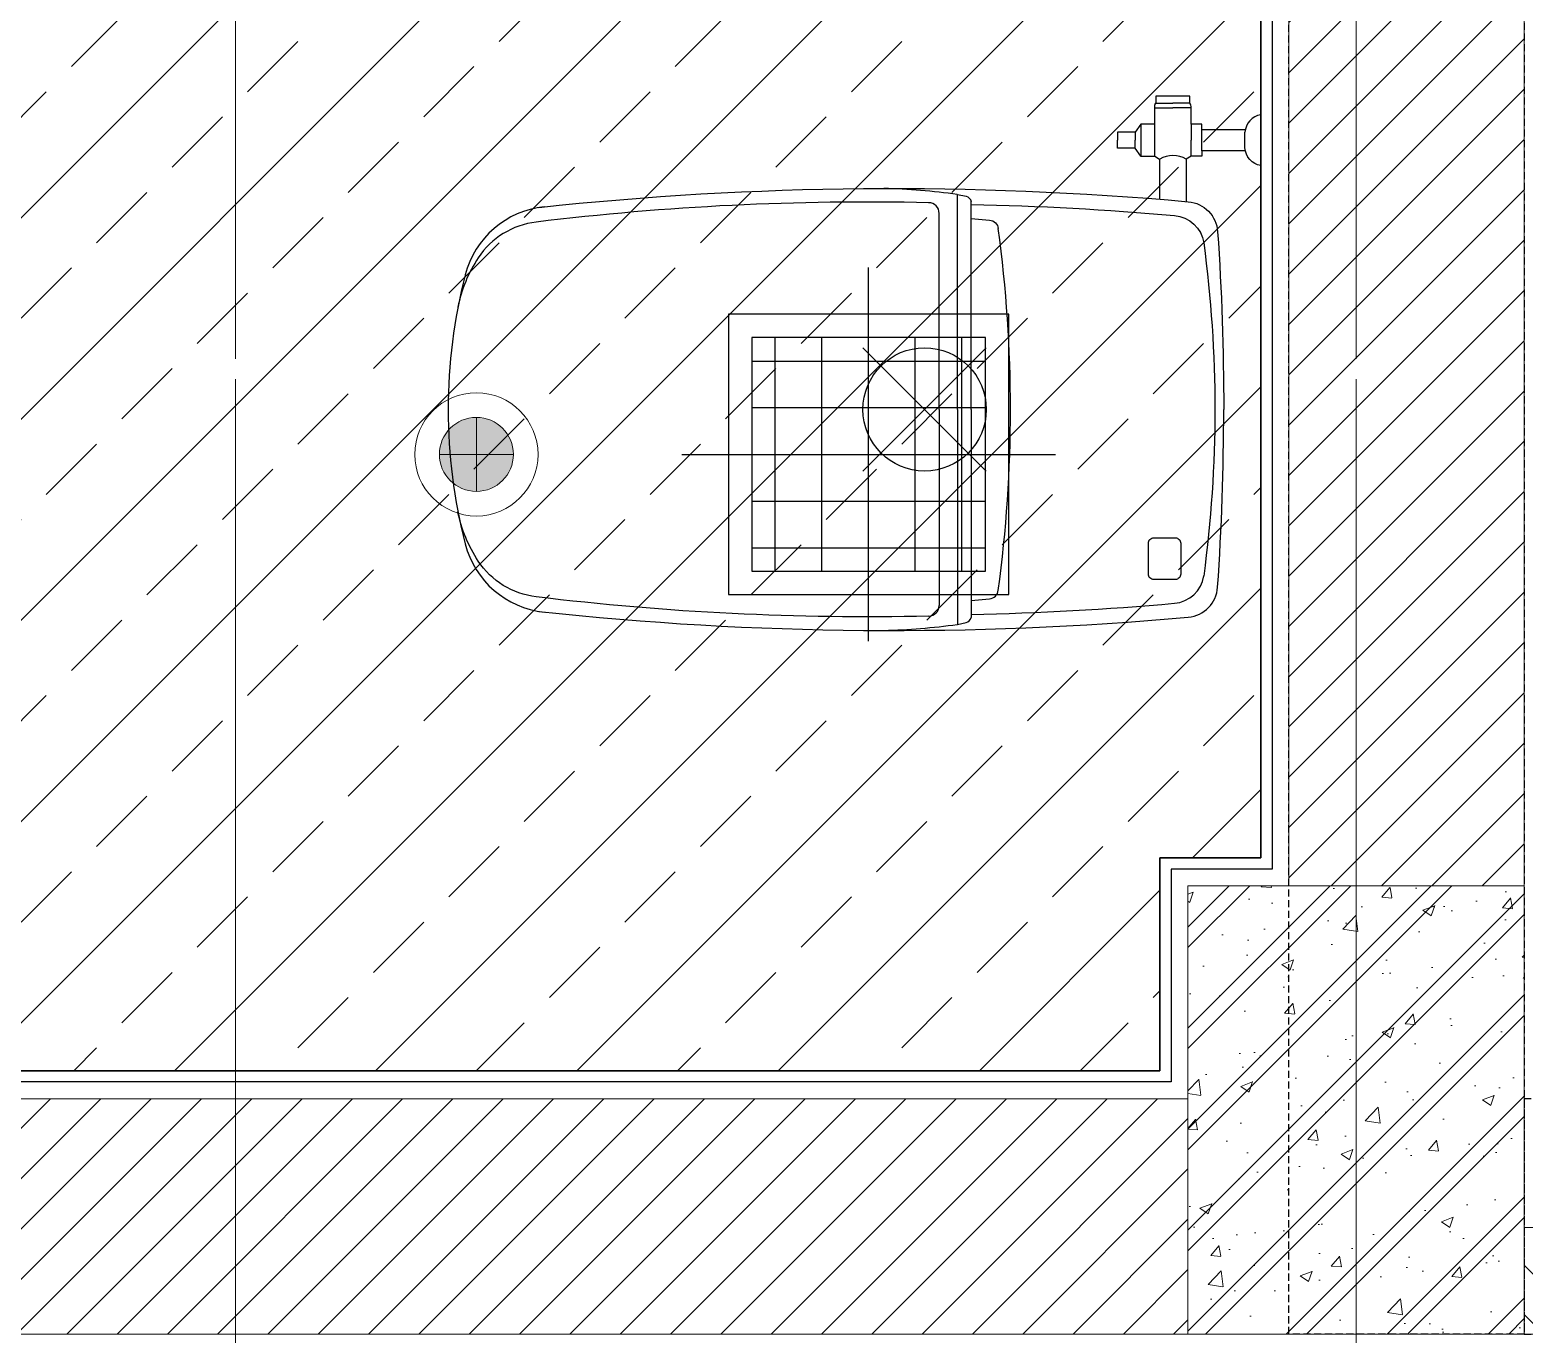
# Model space of a CAD drawing. Header units: millimetres. Extents: x -343543 to 400519, y -115663 to 104219.
# Drawn here: x -228137 to -226804, y 3000 to 4164 of the extents above; entities that cross this region are included whole.
import ezdxf
from ezdxf.xclip import XClip

# ---------------------------------------------------------------- set-up
doc = ezdxf.new("R2010")
doc.units = ezdxf.units.MM
doc.header["$XCLIPFRAME"] = 0
doc.linetypes.add('XREF MAT BANG TUONG XAY$0$CENTER', pattern=[50.8, 31.75, -6.35, 6.35, -6.35])
doc.linetypes.add('XREF MAT BANG TUONG XAY$0$xref_IKIGAI_Cot$0$HIDDEN', pattern=[9.525, 6.35, -3.175])
doc.layers.get('0').update_dxf_attribs({"color": 231, "lineweight": 0})
for name, color, linetype, lineweight in [('A-CLNG', 157, 'Continuous', 25), ('A-PATT', 252, 'Continuous', 9), ('A-SYMBOLS', 10, 'Continuous', 13), ('fix lighting', 2, 'Continuous', 5), ('XREF MAT BANG TUONG XAY$0$01.Xref _MB T1$0$A-FURN', 8, 'Continuous', 5), ('XREF MAT BANG TUONG XAY$0$01.Xref _MB T1$0$A-PATT', 8, 'Continuous', 9), ('XREF MAT BANG TUONG XAY$0$01.Xref _MB T1$0$A-TEXT', 8, 'Continuous', 25), ('XREF MAT BANG TUONG XAY$0$01.Xref _MB T1$0$A-WALL-INT', 8, 'Continuous', 9), ('XREF MAT BANG TUONG XAY$0$A-GRID', 8, 'XREF MAT BANG TUONG XAY$0$CENTER', 15), ('XREF MAT BANG TUONG XAY$0$A-WALL-INT', 8, 'Continuous', 9), ('XREF MAT BANG TUONG XAY$0$xref_IKIGAI_Cot$0$A-FNSH', 8, 'Continuous', 9), ('XREF MAT BANG TUONG XAY$0$xref_IKIGAI_Cot$0$A-PATT', 8, 'Continuous', 5)]:
    doc.layers.add(name, color=color, linetype=linetype, lineweight=lineweight)
for name, color, linetype in [('INNO-GIOTHAI', 20, 'Continuous'), ('XREF MAT BANG TUONG XAY$0$A-FNSH', 8, 'Continuous'), ('XREF MAT BANG TUONG XAY$0$A-FURN', 8, 'Continuous'), ('XREF MAT BANG TUONG XAY$0$A-PATT', 8, 'Continuous'), ('XREF MAT BANG TUONG XAY$0$xref_IKIGAI_Cot$0$S-HIDD', 8, 'XREF MAT BANG TUONG XAY$0$xref_IKIGAI_Cot$0$HIDDEN')]:
    doc.layers.add(name, color=color, linetype=linetype)

# ---------------------------------------------------------------- blocks, each defined once
blk = doc.blocks.new('XREF MAT BANG TUONG XAY$0$00.xref_IKIGAI_Truc')
at = {"layer": 'XREF MAT BANG TUONG XAY$0$A-GRID', "color": 8, "ltscale": 20}
for points in [[(34900, -3895), (34900, 22924.4)], [(35900, -3895), (35900, 10635.4)], [(-2907.5, 3000), (42750, 3000)]]:
    blk.add_lwpolyline(points, dxfattribs=at)
blk = doc.blocks.new('*U117')
at = {"layer": 'XREF MAT BANG TUONG XAY$0$01.Xref _MB T1$0$A-PATT'}
h = blk.add_hatch(dxfattribs=at)
h.set_pattern_fill('ANSI31', color=8, scale=250)
h.set_pattern_definition([(45, (-15, 1633.22), (-22.0971, 22.0971), [])])
h.paths.add_polyline_path([(95, 3650), (0, 3650), (0, 0), (95, 0)])
at = {"layer": 'XREF MAT BANG TUONG XAY$0$01.Xref _MB T1$0$A-WALL-INT', "color": 8}
blk.add_lwpolyline([(95, 3650), (0, 3650), (0, 0), (95, 0)], close=True, dxfattribs=at)
blk = doc.blocks.new('XREF MAT BANG TUONG XAY$0$xref_IKIGAI_Cot')
at = {"layer": 'XREF MAT BANG TUONG XAY$0$xref_IKIGAI_Cot$0$A-PATT'}
h = blk.add_hatch(dxfattribs=at)
h.set_pattern_fill('BT-01', color=8, scale=15, pattern_type=2)
h.set_pattern_definition([(50, (80, 180), (107.58903, -9.41282), [11.25, -123.75]), (355, (80, 180), (-20.8127, 112.82882), [9, -99]), (100.4514, (88.97, 179.22), (86.7764, 103.41593), [9.56103, -105.17132]), (46.1842, (80, 210), (160.08616, -24.82785), [16.875, -185.625]), (96.6356, (93.34, 207.93), (140.1994, 146.1177), [14.34154, -157.75695]), (351.1842, (80, 210), (140.1993, 146.1178), [13.5, -148.5]), (21, (95, 202.5), (89.53606, -60.39283), [11.25, -123.75]), (326, (95, 202.5), (36.4973, 108.7725), [9, -99]), (71.4514, (102.46, 197.47), (126.0334, 48.37957), [9.56103, -105.17132]), (37.5, (80, 180), (1.82398, 49.93408), [0, -97.8, 0, -100.5, 0, -99.375]), (7.5, (80, 180), (39.46043, 59.16176), [0, -57.3, 0, -95.55, 0, -37.875]), (327.5, (46.55, 180), (80.073365, -3.38323), [0, -37.5, 0, -117, 0, -155.25]), (317.5, (31.55, 180), (87.47793, 15.01575), [0, -48.75, 0, -77.7, 0, -110.25]), (45, (80, 180), (-45.07806, 45.07806), []), (45, (80, 198.375), (-45.07806, 45.07806), [])])
h.paths.add_polyline_path([(36050, 3000), (35750, 3000), (35750, 3400), (36050, 3400)])
at = {"layer": 'XREF MAT BANG TUONG XAY$0$A-GRID', "color": 8, "ltscale": 20}
for points in [[(34900, -3895), (34900, 22924.4)], [(35900, -3895), (35900, 10635.4)], [(-2907.5, 3000), (42750, 3000)]]:
    blk.add_lwpolyline(points, dxfattribs=at)
at = {"layer": 'XREF MAT BANG TUONG XAY$0$xref_IKIGAI_Cot$0$A-FNSH', "color": 8}
blk.add_lwpolyline([(36050, 3000), (35750, 3000), (35750, 3400), (36050, 3400)], close=True, dxfattribs=at)
at = {"layer": 'XREF MAT BANG TUONG XAY$0$xref_IKIGAI_Cot$0$S-HIDD', "color": 8}
for points in [[(36050, 3000), (35840, 3000), (35840, 9990), (36050, 9990)], [(39790, 3210), (36050, 3210), (36050, 3000), (39790, 3000)]]:
    blk.add_lwpolyline(points, close=True, dxfattribs=at)
blk = doc.blocks.new('XREF MAT BANG TUONG XAY$0$01.Xref _MB T1$0$Electronic toilet-bidet Princess PB-101S_top_dwgmodels.com')
at = {"color": 8, "ltscale": 0.25}
for p, q in [((245, -55), (355, 55)), ((245, 55), (355, -55))]:
    blk.add_line(p, q, dxfattribs=at)
at = {"color": 8}
for points in [[(644.3, 180.3, 0.04919), (64.7, 185.4, 0.368917), (38.5, 158.6, 0.0169), (33.1, 0)], [(270.8, 191.8), (263, 190.2, 0.299625), (258.6, 185.7, 1.218048)], [(258.6, 182.9, 0.01756), (77.1, 173, 0.340895), (50.7, 148.6, 0.074358)], [(296.4, 184.5, -0.035814), (646.7, 167.2, -0.219238), (698.3, 135.4, -0.098211), (716.5, 91.3)], [(258.6, 170.5), (242, 169, 0.356357), (234.3, 161.4)], [(71.5, 147, -0.414214), (76.3, 151.8), (95.5, 151.8)], [(95.5, 151.8, -0.414214), (100.3, 147), (100.3, 119.4, -0.414214), (95.5, 114.6), (76.3, 114.6, -0.414214), (71.5, 119.4), (71.5, 147)], [(644.3, -180.3, -0.04919), (64.7, -185.4, -0.368917), (38.5, -158.6, -0.0169), (33.1, 0)], [(296.4, -184.5, 0.035814), (646.7, -167.2, 0.219238), (698.3, -135.4, 0.098211), (716.5, -91.3)], [(258.6, -182.9, -0.01756), (77.1, -173, -0.340895), (50.7, -148.6, -0.074358)], [(258.6, -170.5), (242, -169, -0.356357), (234.3, -161.4)], [(270.8, -191.8), (263, -190.2, -0.299625), (258.6, -185.7, -1.218048)], [(0, -217.7, -0.356543), (14.2, -233.3)], [(0, -262.9, 0.356543), (14.2, -247.3)], [(14.2, -240.3, -0.004949), (14.3, -240.3), (14.3, -240.3)], [(62.2, -269.2, 0.141943), (63.2, -273.4, 0.425136)], [(94.7, -269.2, -0.141943), (93.7, -273.4, -0.425136)]]:
    blk.add_lwpolyline(points, format="xyb", dxfattribs=at)
for points in [[(270.8, 0), (270.8, 191.8)], [(258.6, 0), (258.6, 185.7)], [(287, 0), (287, 174.9)], [(258.6, 0), (258.6, -185.7)], [(270.8, 0), (270.8, -191.8)], [(287, 0), (287, -174.9)], [(62.2, -225.9), (66.6, -223.4), (66.6, -185.6)], [(94.7, -225.9), (90.3, -223.4), (90.3, -187.6)], [(0, -217.7), (0, -262.9)], [(52.6, -230.7), (52.6, -225.9), (62.2, -225.9), (62.2, -240.3)], [(94.7, -225.9), (94.7, -269.2), (78.4, -269.2)], [(107, -225.9), (94.7, -225.9)], [(107, -254.7), (107, -225.9)], [(107, -225.9), (112.1, -233.2), (112.1, -240.3)], [(14.3, -230.7), (52.7, -230.7), (52.5, -249.9), (14.1, -249.9)], [(14.2, -233.3), (14.2, -247.3)], [(112.1, -233.2), (128, -233.2), (128, -240.3)], [(52.6, -249.9), (52.6, -254.7), (62.2, -254.7), (62.2, -240.3)], [(107, -254.7), (112.1, -247.4), (112.1, -240.3)], [(112.1, -247.4), (128, -247.4), (128, -240.3)], [(62.2, -254.7), (62.2, -269.2), (78.4, -269.2)], [(94.7, -254.7), (107, -254.7)], [(63.2, -273.4), (78.4, -273.4)], [(63.2, -273.4), (63.2, -279.6), (93.7, -279.6), (93.7, -273.4)], [(93.7, -273.4), (78.4, -273.4)]]:
    blk.add_lwpolyline(points, dxfattribs=at)
at = {"color": 8, "ltscale": 0.25}
blk.add_circle((300, 0), 55, dxfattribs=at)
at = {"color": 8}
for centre, radius, start, end in [((352.2, -398.5), 595.9, 91.5209, 97.8464), ((296.6, 174.9), 9.61, 91.2734, 180), ((630.9, 99.6), 81.7, 14.4484, 83.9556), ((1427.3, 0), 1203.9, 172.2935, 180), ((1153, 0), 1112.3, 172.3207, 180), ((244.5, 0), 480.7, 0, 14.4484), ((1153, 0), 1112.3, 180, 187.6793), ((1427.3, 0), 1203.9, 180, 187.7065), ((244.5, 0), 480.7, 345.5516, 0), ((630.9, -99.6), 81.7, 276.0444, 345.5516), ((296.6, -174.9), 9.61, 180, 268.7266), ((352.2, 398.5), 595.9, 262.1536, 268.4791), ((78.4, -202.3), 24.2, 240.6973, 299.3027)]:
    blk.add_arc(centre, radius, start, end, dxfattribs=at)
blk = doc.blocks.new('*U221')
at = {"layer": 'XREF MAT BANG TUONG XAY$0$A-PATT'}
h = blk.add_hatch(dxfattribs=at)
h.set_pattern_fill('ANSI31', color=8, scale=10)
h.set_pattern_definition([(45, (39801.808, -11293.564), (-22.45064, 22.45064), [])])
h.paths.add_polyline_path([(-38.7, 47.5), (4316.3, 47.5), (4316.3, -162.5), (-38.7, -162.5)])
at = {"layer": 'XREF MAT BANG TUONG XAY$0$A-WALL-INT', "color": 8}
blk.add_lwpolyline([(-38.7, 47.5), (4316.3, 47.5), (4316.3, -162.5), (-38.7, -162.5)], close=True, dxfattribs=at)
blk = doc.blocks.new('*U228')
at = {"layer": 'XREF MAT BANG TUONG XAY$0$A-PATT'}
h = blk.add_hatch(dxfattribs=at)
h.set_pattern_fill('ANSI31', color=8, scale=10)
h.set_pattern_definition([(45, (42036.79, -11293.564), (-22.45064, 22.45064), [])])
h.paths.add_polyline_path([(-38.7, 47.5), (6551.3, 47.5), (6551.3, -162.5), (-38.7, -162.5)])
at = {"layer": 'XREF MAT BANG TUONG XAY$0$A-WALL-INT', "color": 8}
blk.add_lwpolyline([(-38.7, 47.5), (6551.3, 47.5), (6551.3, -162.5), (-38.7, -162.5)], close=True, dxfattribs=at)
blk = doc.blocks.new('XREF MAT BANG TUONG XAY$0$01.Xref _MB T1$0$Phong tam')
at = {"color": 8, "xscale": -1, "rotation": 180}
blk.add_blockref('XREF MAT BANG TUONG XAY$0$01.Xref _MB T1$0$Electronic toilet-bidet Princess PB-101S_top_dwgmodels.com', (-4420, 825.1), dxfattribs=at)
blk.add_blockref('XREF MAT BANG TUONG XAY$0$01.Xref _MB T1$0$Electronic toilet-bidet Princess PB-101S_top_dwgmodels.com', (-4420, 825.1), dxfattribs=at)
at = {"layer": 'XREF MAT BANG TUONG XAY$0$01.Xref _MB T1$0$A-FURN', "color": 8, "xscale": -1, "rotation": 180}
blk.add_blockref('XREF MAT BANG TUONG XAY$0$01.Xref _MB T1$0$Electronic toilet-bidet Princess PB-101S_top_dwgmodels.com', (-4420, 825.1), dxfattribs=at)
at = {"layer": 'XREF MAT BANG TUONG XAY$0$A-FURN', "color": 8, "rotation": 90}
blk.add_blockref('*U228', (-4607.5, 438.7), dxfattribs=at)
at = {"layer": 'XREF MAT BANG TUONG XAY$0$A-FURN', "color": 8, "xscale": -1, "rotation": 180}
blk.add_blockref('*U221', (-4316.3, 47.5), dxfattribs=at)
blk = doc.blocks.new('01.Xref _MB T1')
at = {"color": 8}
blk.add_lwpolyline([(39999.98286, 2999.99997), (40000.00012, 19400), (-0.00011, 19399.99891), (0.00011, 2999.99997), (8394.99073, 2999.9999), (8394.99073, -99.99996), (31605.0109, -99.99952), (31605.0109, 3000.00035)], close=True, dxfattribs=at)
at = {"layer": 'XREF MAT BANG TUONG XAY$0$A-FNSH', "color": 8}
for points in [[(35825.01179, 9975.00168), (35825.01906, 4469.99998), (34280.0013, 4469.99998), (34280.0013, 4144.99998), (34405.0013, 4144.99998), (34405.0013, 4344.99988), (35825.0192, 4345.00177), (35825.02045, 3414.99996), (35735.02005, 3414.99996), (35735.02005, 3224.99987), (34405.00076, 3225.00003), (34405.00076, 3419.99982), (34280.00076, 3420.00004), (34280.00076, 3225.00016), (33170.00184, 3225.00016), (33170.00184, 3425.00004), (33045.0013, 3424.99982)], [(35815.01181, 9965.00167), (35815.01905, 4479.99998), (34270.0013, 4479.99998), (34270.0013, 4134.99998), (34415.0013, 4134.99998), (34415.0013, 4334.99989), (35815.01921, 4335.00176), (35815.02044, 3424.99996), (35725.02005, 3424.99996), (35725.02005, 3234.99987), (34415.00076, 3235.00003), (34415.00076, 3429.9998), (34270.00076, 3430.00006), (34270.00076, 3235.00016), (33180.00184, 3235.00016), (33180.00184, 3435.00006), (33035.0013, 3434.9998)]]:
    blk.add_lwpolyline(points, dxfattribs=at)
at = {"color": 8}
blk.add_blockref('XREF MAT BANG TUONG XAY$0$00.xref_IKIGAI_Truc', (0.00011, 0), dxfattribs=at)
ref = blk.add_blockref('XREF MAT BANG TUONG XAY$0$xref_IKIGAI_Cot', (-0.00927, -0.00001), dxfattribs=at)
XClip(ref).set_block_clipping_path([(-1610.3425959283, -2225.6693134198), (41829.1295208634, 21555.8819575264)])
at = {"layer": 'XREF MAT BANG TUONG XAY$0$01.Xref _MB T1$0$A-WALL-INT', "color": 8, "rotation": 270.0000587865159}
blk.add_blockref('*U117', (36049.99988, 3094.99998), dxfattribs=at)
at = {"layer": 'XREF MAT BANG TUONG XAY$0$01.Xref _MB T1$0$A-TEXT', "color": 8, "xscale": -1}
blk.add_blockref('XREF MAT BANG TUONG XAY$0$01.Xref _MB T1$0$Phong tam', (31395.0001, 2999.99999), dxfattribs=at)
blk = doc.blocks.new('CUA GIO HOI')
at = {"linetype": 'Continuous'}
for p, q in [((-83.3, 104.2), (-83.3, -104.2)), ((-41.7, 104.2), (-41.7, -104.2)), ((0, 104.2), (0, -104.2)), ((41.7, 104.2), (41.7, -104.2)), ((83.3, 104.2), (83.3, -104.2)), ((104.2, 83.3), (-104.2, 83.3)), ((104.2, 41.7), (-104.2, 41.7)), ((104.2, 0), (-104.2, 0)), ((104.2, -41.7), (-104.2, -41.7)), ((104.2, -83.3), (-104.2, -83.3))]:
    blk.add_line(p, q, dxfattribs=at)
at = {"flags": 128}
for points in [[(0, 166.7), (0, -166.7)], [(166.7, 0), (-166.7, 0)]]:
    blk.add_lwpolyline(points, dxfattribs=at)
for points in [[(125, 125), (-125, 125), (-125, -125), (125, -125)], [(104.2, 104.2), (-104.2, 104.2), (-104.2, -104.2), (104.2, -104.2)]]:
    blk.add_lwpolyline(points, close=True, dxfattribs=at)
blk = doc.blocks.new('XR-TRAN_SANH$0$A$C896e62ca')
at = {"layer": 'A-PATT', "true_color": 0x848484}
h = blk.add_hatch(color=252, dxfattribs=at)
h.dxf.hatch_style = 1
edge = h.paths.add_edge_path()
edge.add_arc((0, 0), 33, 0, 360)
at = {"color": 0, "linetype": 'ByBlock'}
for p, q in [((0, 33), (0, -33)), ((33, 0), (-33, 0))]:
    blk.add_line(p, q, dxfattribs=at)
blk.add_circle((0, 0), 33, dxfattribs=at)
for start, end in [(90, 270), (270, 90)]:
    blk.add_arc((0, 0), 55, start, end, dxfattribs=at)

msp = doc.modelspace()

# ---------------------------------------------------------------- block references
at = {"layer": 'A-SYMBOLS'}
msp.add_blockref('01.Xref _MB T1', (-262854, 0), dxfattribs=at)

# ---------------------------------------------------------------- next in the draw order: hatches: boundary and pattern name
at = {"layer": 'A-PATT'}
h = msp.add_hatch(dxfattribs=at)
h.set_pattern_fill('ANSI33', color=256, scale=20, double=1)
h.set_pattern_definition([(45, (-262854.02, -1e-05), (-89.80256, 89.80256), []), (45, (-262764.22, -1e-05), (-89.80256, 89.80256), [63.5, -31.75])])
h.paths.add_polyline_path([(-227039, 9965), (-231224, 9965), (-231224, 8980), (-230029, 8980), (-230029, 8835), (-231224, 8835), (-231224, 7855), (-230029, 7855), (-230029, 7710), (-231224, 7710), (-231224, 6730), (-230029, 6730), (-230029, 6585), (-231224, 6585), (-231224, 5605), (-230029, 5605), (-230029, 5460), (-231224, 5460), (-231224, 4480), (-229674, 4480), (-229674, 4135), (-229819, 4135), (-229819, 4335), (-231224, 4335), (-231224, 3235), (-229819, 3235), (-229819, 3435), (-229674, 3435), (-229674, 3235), (-228584, 3235), (-228584, 3435), (-228439, 3435), (-228439, 3235), (-227129, 3235), (-227129, 3425), (-227039, 3425), (-227039, 4335), (-228439, 4335), (-228439, 4135), (-228584, 4135), (-228584, 4480), (-227039, 4480)])

# ---------------------------------------------------------------- next in the draw order: linework, layer by layer
at = {"layer": 'A-CLNG', "color": 251}
msp.add_lwpolyline([(-229819, 3435), (-229674, 3435), (-229674, 3235), (-228584, 3235), (-228584, 3435), (-228439, 3435), (-228439, 3235), (-227129, 3235), (-227129, 3425), (-227039, 3425), (-227039, 4335), (-228439, 4335), (-228439, 4135), (-228584, 4135), (-228584, 4480), (-227039, 4480), (-227039, 9965)], dxfattribs=at)

# ---------------------------------------------------------------- next in the draw order: block references
at = {"layer": 'fix lighting', "xscale": -1}
msp.add_blockref('XR-TRAN_SANH$0$A$C896e62ca', (-227739, 3785), dxfattribs=at)
at = {"layer": 'INNO-GIOTHAI', "rotation": 180}
msp.add_blockref('CUA GIO HOI', (-227389, 3785), dxfattribs=at)

doc.saveas('drawing.dxf')
